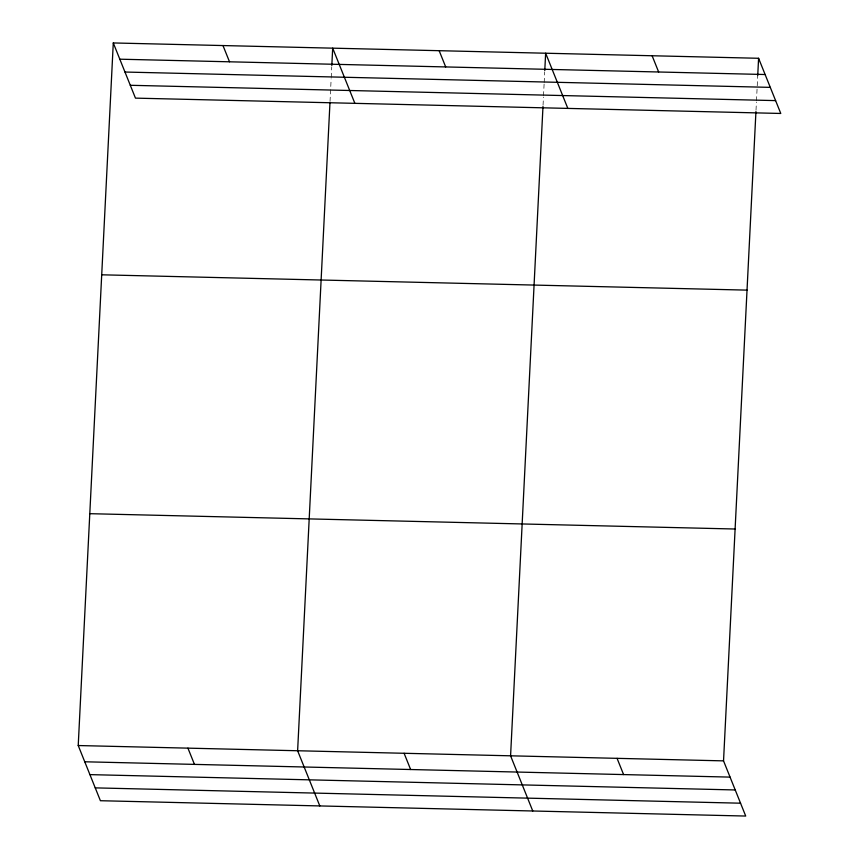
<?xml version="1.0" encoding="UTF-8"?>
<svg xmlns="http://www.w3.org/2000/svg" width="859" height="859" viewBox="0 0 859 859"><rect width="100%" height="100%" fill="white"/><g stroke="black" fill="none" stroke-linecap="round" stroke-linejoin="round"><path stroke-width="0.64" stroke-dasharray="4.29 3.22" d="M330.028 101.459L331.155 78.813M331.22 77.482L331.757 66.819M543.049 105.185L543.446 97.196M543.511 95.864L544.112 83.871M544.177 82.539L544.713 71.877M756.006 110.242L756.403 102.253M756.468 100.922L757.735 75.603"/><path stroke-width="1.29" d="M755.941 111.573L723.536 760.87L745.719 816.05L100.406 800.717L78.223 745.537L113.281 42.95L758.594 58.283L780.777 113.463L135.464 98.13L113.281 42.95M329.963 102.79L297.622 750.745L319.806 805.935M331.821 65.488L332.691 48.158L354.874 103.348M542.985 106.516L510.579 755.813L532.763 810.993M544.778 70.545L545.648 53.215L567.831 108.406M757.735 75.603L758.594 58.283M119.809 59.196L765.122 74.518M124.974 72.038L770.298 87.371M130.3 85.288L775.613 100.61M101.706 274.805L747.029 290.127M89.787 513.682L735.111 529.015M78.223 745.537L723.536 760.87M84.751 761.783L730.064 777.105M89.916 774.625L735.229 789.958M95.231 787.875L740.555 803.197M652.121 55.749L658.649 71.995M439.164 50.692L445.692 66.938M617.063 758.336L623.591 774.582M222.986 45.559L229.514 61.794M404.106 753.279L410.634 769.524M187.928 748.146L194.456 764.381"/></g></svg>
